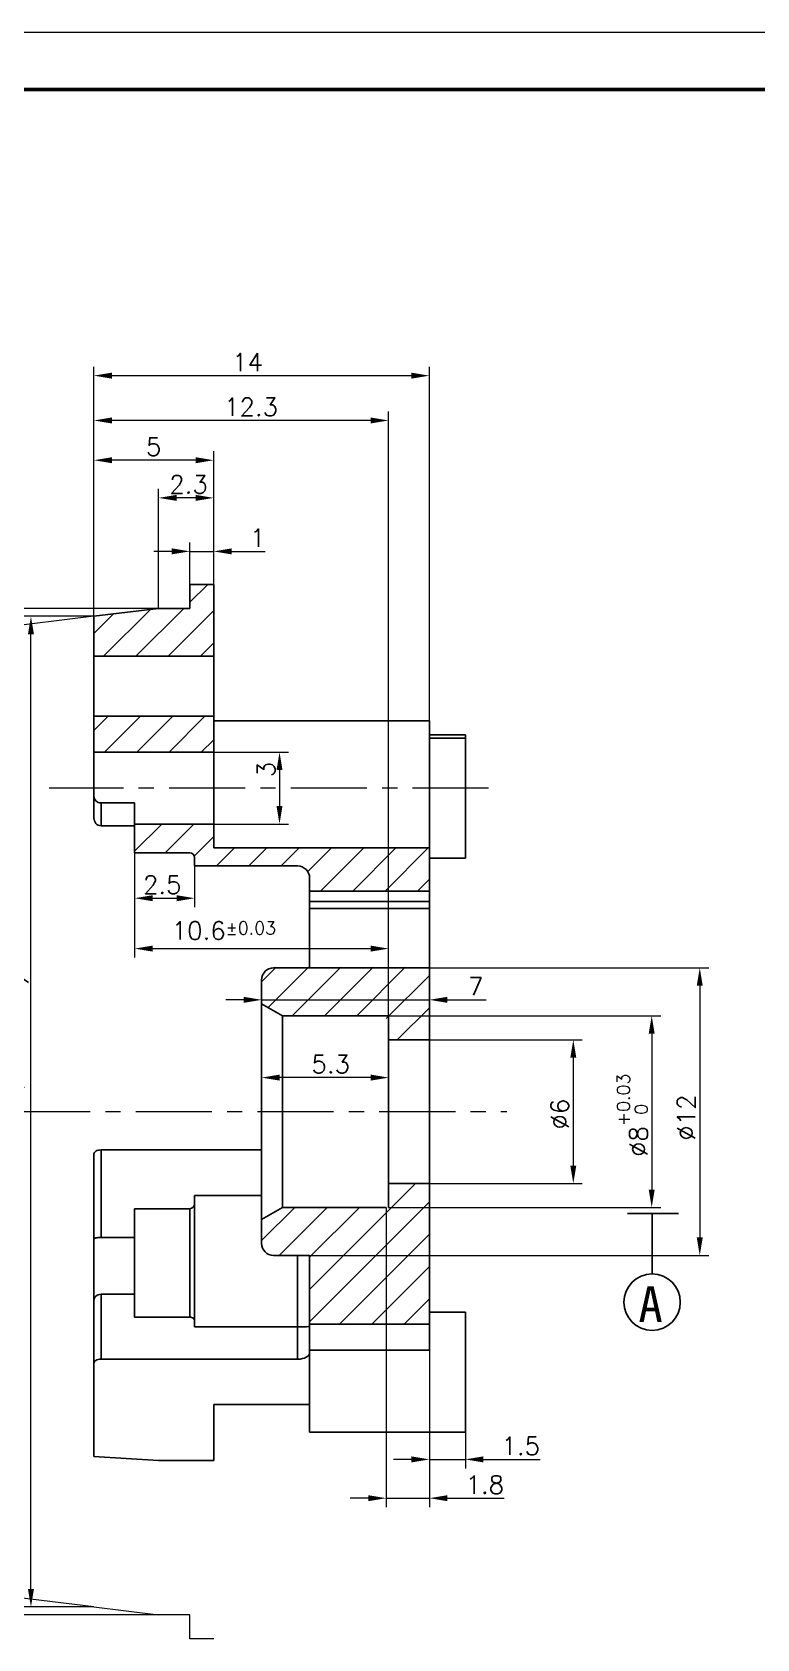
# Model space of a CAD drawing. Header units: millimetres. Extents: x 2517 to 6633, y 792 to 3241.
# Drawn here: x 4018.8 to 4049, y 928.4 to 995.4 of the extents above; entities that cross this region are included whole.
import ezdxf

# ---------------------------------------------------------------- set-up
doc = ezdxf.new("R2010")
doc.units = ezdxf.units.MM
doc.linetypes.add('CENTER', pattern=[50.8, 31.75, -6.35, 6.35, -6.35])
doc.linetypes.add('DIVIDE', pattern=[31.75, 12.7, -6.35, 0, -6.35, 0, -6.35])
for name, color, linetype, lineweight in [('中心线', 1, 'CENTER', 9), ('双点划线', 5, 'DIVIDE', 9), ('填充', 3, 'Continuous', 9), ('实线', 7, 'Continuous', 25), ('尺寸标注', 2, 'Continuous', 9), ('引导线', 6, 'Continuous', 9), ('粗实线', 9, 'Continuous', 50)]:
    doc.layers.add(name, color=color, linetype=linetype, lineweight=lineweight)
doc.styles.add('st', font='txt.shx')
doc.styles.get("Standard").update_dxf_attribs({"font": 'simfang.ttf'})
doc.dimstyles.new('st0.3', dxfattribs={"dimscale": 0.3, "dimtxt": 2.5, "dimasz": 2.5, "dimexe": 1.25, "dimexo": 0, "dimtad": 1, "dimtoh": 1, "dimdec": 3, "dimdsep": 46, "dimtxsty": 'st', "dimcen": 0, "dimclrd": 256, "dimclre": 256, "dimclrt": 256, "dimadec": 4, "dimazin": 2, "dimtfac": 1, "dimtdec": 3, "dimtmove": 0, "dimatfit": 1, "dimfxl": 0, "dimlwd": -1, "dimlwe": -1, "dimarcsym": 0})
pattern_1 = [(45, (-31.7332, -139.4821), (-0.6735192, 0.6735192), [])]

# ---------------------------------------------------------------- blocks, each defined once
blk = doc.blocks.new('*D381')
at = {"layer": 'Defpoints', "color": 0, "ltscale": 0.1, "transparency": 16777216}
for p in [(4035.358, 953.384), (4035.358, 947.384), (4041.363, 947.384)]:
    blk.add_point(p, dxfattribs=at)
at = {"layer": '尺寸标注', "ltscale": 0.1, "transparency": 16777216}
for p, q in [((4035.358, 953.384), (4041.738, 953.384)), ((4041.363, 952.634), (4041.363, 948.134)), ((4035.358, 947.384), (4041.738, 947.384))]:
    blk.add_line(p, q, dxfattribs=at)
for points in [[(4041.238, 952.634), (4041.488, 952.634), (4041.363, 953.384)], [(4041.238, 948.134), (4041.488, 948.134), (4041.363, 947.384)]]:
    blk.add_solid(points, dxfattribs=at)
at = {"layer": '尺寸标注', "ltscale": 0.1, "transparency": 16777216, "insert": (4040.8, 950.281), "char_height": 0.75, "attachment_point": 5, "rotation": 90, "style": 'st'}
blk.add_mtext('%%c6', dxfattribs=at)
blk = doc.blocks.new('*D382')
at = {"layer": 'Defpoints', "color": 0, "ltscale": 0.1, "transparency": 16777216}
for p in [(4033.658, 954.384), (4033.658, 946.384), (4044.634, 946.384)]:
    blk.add_point(p, dxfattribs=at)
at = {"layer": '尺寸标注', "ltscale": 0.1, "transparency": 16777216}
for p, q in [((4033.658, 954.384), (4045.009, 954.384)), ((4044.634, 953.634), (4044.634, 947.134)), ((4033.658, 946.384), (4045.009, 946.384))]:
    blk.add_line(p, q, dxfattribs=at)
for points in [[(4044.509, 953.634), (4044.759, 953.634), (4044.634, 954.384)], [(4044.509, 947.134), (4044.759, 947.134), (4044.634, 946.384)]]:
    blk.add_solid(points, dxfattribs=at)
at = {"layer": '尺寸标注', "ltscale": 0.1, "transparency": 16777216, "insert": (4043.826, 950.231), "char_height": 0.75, "attachment_point": 5, "rotation": 90, "style": 'st'}
blk.add_mtext('%%c8{}{\\H0.71x;\\C3;\\S+0.03^  0;}', dxfattribs=at)
blk = doc.blocks.new('*D383')
at = {"layer": 'Defpoints', "color": 0, "ltscale": 0.1, "transparency": 16777216}
for p in [(4033.558, 946.384), (4035.358, 940.431), (4033.558, 934.254)]:
    blk.add_point(p, dxfattribs=at)
at = {"layer": '尺寸标注', "ltscale": 0.1, "transparency": 16777216}
for p, q in [((4033.558, 946.384), (4033.558, 933.879)), ((4035.358, 940.431), (4035.358, 933.879)), ((4032.808, 934.254), (4032.058, 934.254)), ((4033.558, 934.254), (4035.358, 934.254)), ((4036.108, 934.254), (4038.483, 934.254))]:
    blk.add_line(p, q, dxfattribs=at)
for points in [[(4032.808, 934.379), (4032.808, 934.129), (4033.558, 934.254)], [(4036.108, 934.379), (4036.108, 934.129), (4035.358, 934.254)]]:
    blk.add_solid(points, dxfattribs=at)
at = {"layer": '尺寸标注', "ltscale": 0.1, "transparency": 16777216, "insert": (4037.671, 934.816), "char_height": 0.75, "attachment_point": 5, "style": 'st'}
blk.add_mtext('1.8', dxfattribs=at)
blk = doc.blocks.new('*D384')
at = {"layer": 'Defpoints', "color": 0, "ltscale": 0.1, "transparency": 16777216}
for p in [(4028.358, 954.884), (4035.358, 955.049), (4035.358, 954.884)]:
    blk.add_point(p, dxfattribs=at)
at = {"layer": '尺寸标注', "ltscale": 0.1, "transparency": 16777216}
for p, q in [((4028.358, 954.884), (4028.358, 955.424)), ((4035.358, 954.884), (4035.358, 955.424)), ((4027.608, 955.049), (4026.858, 955.049)), ((4028.358, 955.049), (4035.358, 955.049)), ((4036.108, 955.049), (4037.733, 955.049))]:
    blk.add_line(p, q, dxfattribs=at)
for points in [[(4027.608, 955.174), (4027.608, 954.924), (4028.358, 955.049)], [(4036.108, 955.174), (4036.108, 954.924), (4035.358, 955.049)]]:
    blk.add_solid(points, dxfattribs=at)
at = {"layer": '尺寸标注', "ltscale": 0.1, "transparency": 16777216, "insert": (4037.296, 955.612), "char_height": 0.75, "attachment_point": 5, "style": 'st'}
blk.add_mtext('7', dxfattribs=at)
blk = doc.blocks.new('*D385')
at = {"layer": 'Defpoints', "color": 0, "ltscale": 0.1, "transparency": 16777216}
for p in [(4028.858, 956.384), (4028.858, 944.384), (4046.64, 944.384)]:
    blk.add_point(p, dxfattribs=at)
at = {"layer": '尺寸标注', "ltscale": 0.1, "transparency": 16777216}
for p, q in [((4028.858, 956.384), (4047.015, 956.384)), ((4046.64, 955.634), (4046.64, 945.134)), ((4028.858, 944.384), (4047.015, 944.384))]:
    blk.add_line(p, q, dxfattribs=at)
for points in [[(4046.515, 955.634), (4046.765, 955.634), (4046.64, 956.384)], [(4046.515, 945.134), (4046.765, 945.134), (4046.64, 944.384)]]:
    blk.add_solid(points, dxfattribs=at)
at = {"layer": '尺寸标注', "ltscale": 0.1, "transparency": 16777216, "insert": (4046.078, 950.134), "char_height": 0.75, "attachment_point": 5, "rotation": 90, "style": 'st'}
blk.add_mtext('%%c12', dxfattribs=at)
blk = doc.blocks.new('*D386')
at = {"layer": 'Defpoints', "color": 0, "ltscale": 0.1, "transparency": 16777216}
for p in [(4028.358, 953.384), (4033.658, 953.384), (4028.358, 951.803)]:
    blk.add_point(p, dxfattribs=at)
at = {"layer": '尺寸标注', "ltscale": 0.1, "transparency": 16777216}
for p, q in [((4028.358, 953.384), (4028.358, 951.428)), ((4033.658, 953.384), (4033.658, 951.428)), ((4032.908, 951.803), (4029.108, 951.803))]:
    blk.add_line(p, q, dxfattribs=at)
for points in [[(4029.108, 951.928), (4029.108, 951.678), (4028.358, 951.803)], [(4032.908, 951.928), (4032.908, 951.678), (4033.658, 951.803)]]:
    blk.add_solid(points, dxfattribs=at)
at = {"layer": '尺寸标注', "ltscale": 0.1, "transparency": 16777216, "insert": (4031.242, 952.365), "char_height": 0.75, "attachment_point": 5, "style": 'st'}
blk.add_mtext('5.3', dxfattribs=at)
blk = doc.blocks.new('*D387')
at = {"layer": 'Defpoints', "color": 0, "ltscale": 0.1, "transparency": 16777216}
for p in [(4023.058, 961.184), (4033.658, 957.186), (4033.658, 954.384)]:
    blk.add_point(p, dxfattribs=at)
at = {"layer": '尺寸标注', "ltscale": 0.1, "transparency": 16777216}
for p, q in [((4023.058, 961.184), (4023.058, 956.811)), ((4033.658, 954.384), (4033.658, 957.561)), ((4023.808, 957.186), (4032.908, 957.186))]:
    blk.add_line(p, q, dxfattribs=at)
for points in [[(4023.808, 957.311), (4023.808, 957.061), (4023.058, 957.186)], [(4032.908, 957.311), (4032.908, 957.061), (4033.658, 957.186)]]:
    blk.add_solid(points, dxfattribs=at)
at = {"layer": '尺寸标注', "ltscale": 0.1, "transparency": 16777216, "insert": (4026.785, 957.936), "char_height": 0.75, "attachment_point": 5, "style": 'st'}
blk.add_mtext('10.6{}{\\A0;{\\H1.5x;}{\\A2;\\H0.71x;\\C3;%%p0.03}}', dxfattribs=at)
blk = doc.blocks.new('*D389')
at = {"layer": 'Defpoints', "color": 0, "ltscale": 0.1, "transparency": 16777216}
for p in [(4016.641, 971.384), (4024.058, 971.384), (4024.058, 929.384)]:
    blk.add_point(p, dxfattribs=at)
at = {"layer": '尺寸标注', "ltscale": 0.1, "transparency": 16777216}
for p, q in [((4024.058, 971.384), (4016.266, 971.384)), ((4016.641, 930.134), (4016.641, 970.634)), ((4024.058, 929.384), (4016.266, 929.384))]:
    blk.add_line(p, q, dxfattribs=at)
for points in [[(4016.516, 970.634), (4016.766, 970.634), (4016.641, 971.384)], [(4016.516, 930.134), (4016.766, 930.134), (4016.641, 929.384)]]:
    blk.add_solid(points, dxfattribs=at)
at = {"layer": '尺寸标注', "ltscale": 0.1, "transparency": 16777216, "insert": (4015.832, 953.087), "char_height": 0.75, "attachment_point": 5, "rotation": 90, "style": 'st'}
blk.add_mtext('%%c42{}{\\H0.71x;\\C3;\\S-0.03^ -0.1;}', dxfattribs=at)
blk = doc.blocks.new('*D390')
at = {"layer": 'Defpoints', "color": 0, "ltscale": 0.1, "transparency": 16777216}
for p in [(4018.732, 971.053), (4021.358, 971.053), (4021.358, 929.716)]:
    blk.add_point(p, dxfattribs=at)
at = {"layer": '尺寸标注', "ltscale": 0.1, "transparency": 16777216}
for p, q in [((4021.358, 971.053), (4018.357, 971.053)), ((4018.732, 930.466), (4018.732, 970.303)), ((4021.358, 929.716), (4018.357, 929.716))]:
    blk.add_line(p, q, dxfattribs=at)
for points in [[(4018.607, 970.303), (4018.857, 970.303), (4018.732, 971.053)], [(4018.607, 930.466), (4018.857, 930.466), (4018.732, 929.716)]]:
    blk.add_solid(points, dxfattribs=at)
at = {"layer": '尺寸标注', "ltscale": 0.1, "transparency": 16777216, "insert": (4018.124, 953.296), "char_height": 0.75, "attachment_point": 5, "rotation": 90, "style": 'st'}
blk.add_mtext('（%%c41.337)', dxfattribs=at)
blk = doc.blocks.new('*D391')
at = {"layer": 'Defpoints', "color": 0, "ltscale": 0.1, "transparency": 16777216}
for p in [(4021.358, 971.053), (4024.058, 971.384), (4011.604, 943.923), (4021.358, 929.716), (4024.058, 929.384)]:
    blk.add_point(p, dxfattribs=at)
at = {"layer": '尺寸标注', "ltscale": 0.1, "transparency": 16777216}
for p, q in [((4021.358, 971.053), (4010.18, 969.68)), ((4021.358, 929.716), (4010.18, 931.088))]:
    blk.add_line(p, q, dxfattribs=at)
blk.add_arc((3853.027, 950.384), 158.708, 353.27076, 6.72924, dxfattribs=at)
for points in [[(4010.518, 968.966), (4010.766, 968.996), (4010.552, 969.726)], [(4010.766, 931.772), (4010.518, 931.802), (4010.552, 931.042)]]:
    blk.add_solid(points, dxfattribs=at)
at = {"layer": '尺寸标注', "ltscale": 0.1, "transparency": 16777216, "insert": (4012.273, 953.227), "char_height": 0.75, "attachment_point": 5, "rotation": 271.02289, "style": 'st'}
blk.add_mtext('14°', dxfattribs=at)
blk = doc.blocks.new('*D407')
at = {"layer": 'Defpoints', "color": 0, "ltscale": 0.1, "transparency": 16777216}
for p in [(4023.058, 961.184), (4025.558, 960.634), (4025.558, 959.288)]:
    blk.add_point(p, dxfattribs=at)
at = {"layer": '尺寸标注', "ltscale": 0.1, "transparency": 16777216}
for p, q in [((4023.058, 961.184), (4023.058, 958.913)), ((4025.558, 960.634), (4025.558, 958.913)), ((4023.808, 959.288), (4024.808, 959.288))]:
    blk.add_line(p, q, dxfattribs=at)
for points in [[(4023.808, 959.413), (4023.808, 959.163), (4023.058, 959.288)], [(4024.808, 959.413), (4024.808, 959.163), (4025.558, 959.288)]]:
    blk.add_solid(points, dxfattribs=at)
at = {"layer": '尺寸标注', "ltscale": 0.1, "transparency": 16777216, "insert": (4024.212, 959.85), "char_height": 0.75, "attachment_point": 5, "style": 'st'}
blk.add_mtext('2.5', dxfattribs=at)
blk = doc.blocks.new('*D411')
at = {"layer": 'Defpoints', "color": 0, "ltscale": 0.1, "transparency": 16777216}
for p in [(4026.358, 965.384), (4026.358, 962.384), (4029.104, 962.384)]:
    blk.add_point(p, dxfattribs=at)
at = {"layer": '尺寸标注', "ltscale": 0.1, "transparency": 16777216}
for p, q in [((4026.358, 965.384), (4029.479, 965.384)), ((4029.104, 964.634), (4029.104, 963.134)), ((4026.358, 962.384), (4029.479, 962.384))]:
    blk.add_line(p, q, dxfattribs=at)
for points in [[(4028.979, 964.634), (4029.229, 964.634), (4029.104, 965.384)], [(4028.979, 963.134), (4029.229, 963.134), (4029.104, 962.384)]]:
    blk.add_solid(points, dxfattribs=at)
at = {"layer": '尺寸标注', "ltscale": 0.1, "transparency": 16777216, "insert": (4028.542, 964.661), "char_height": 0.75, "attachment_point": 5, "rotation": 90, "style": 'st'}
blk.add_mtext('3', dxfattribs=at)
blk = doc.blocks.new('*D418')
at = {"layer": 'Defpoints', "color": 0, "ltscale": 0.1, "transparency": 16777216}
for p in [(4025.358, 973.761), (4025.358, 972.384), (4026.358, 972.384)]:
    blk.add_point(p, dxfattribs=at)
at = {"layer": '尺寸标注', "ltscale": 0.1, "transparency": 16777216}
for p, q in [((4025.358, 972.384), (4025.358, 974.136)), ((4026.358, 972.384), (4026.358, 974.136)), ((4024.608, 973.761), (4023.858, 973.761)), ((4025.358, 973.761), (4026.358, 973.761)), ((4027.108, 973.761), (4028.501, 973.761))]:
    blk.add_line(p, q, dxfattribs=at)
for points in [[(4024.608, 973.886), (4024.608, 973.636), (4025.358, 973.761)], [(4027.108, 973.886), (4027.108, 973.636), (4026.358, 973.761)]]:
    blk.add_solid(points, dxfattribs=at)
at = {"layer": '尺寸标注', "ltscale": 0.1, "transparency": 16777216, "insert": (4028.188, 974.324), "char_height": 0.75, "attachment_point": 5, "style": 'st'}
blk.add_mtext('1', dxfattribs=at)
blk = doc.blocks.new('*D419')
at = {"layer": 'Defpoints', "color": 0, "ltscale": 0.1, "transparency": 16777216}
for p in [(4024.058, 975.992), (4026.358, 972.384), (4024.058, 971.384)]:
    blk.add_point(p, dxfattribs=at)
at = {"layer": '尺寸标注', "ltscale": 0.1, "transparency": 16777216}
for p, q in [((4024.058, 971.384), (4024.058, 976.367)), ((4026.358, 972.384), (4026.358, 976.367)), ((4025.608, 975.992), (4024.808, 975.992))]:
    blk.add_line(p, q, dxfattribs=at)
for points in [[(4024.808, 976.117), (4024.808, 975.867), (4024.058, 975.992)], [(4025.608, 976.117), (4025.608, 975.867), (4026.358, 975.992)]]:
    blk.add_solid(points, dxfattribs=at)
at = {"layer": '尺寸标注', "ltscale": 0.1, "transparency": 16777216, "insert": (4025.31, 976.555), "char_height": 0.75, "attachment_point": 5, "style": 'st'}
blk.add_mtext('2.3', dxfattribs=at)
blk = doc.blocks.new('*D420')
at = {"layer": 'Defpoints', "color": 0, "ltscale": 0.1, "transparency": 16777216}
for p in [(4021.358, 979.223), (4021.358, 971.053), (4033.658, 953.384)]:
    blk.add_point(p, dxfattribs=at)
at = {"layer": '尺寸标注', "ltscale": 0.1, "transparency": 16777216}
for p, q in [((4021.358, 971.053), (4021.358, 979.598)), ((4033.658, 953.384), (4033.658, 979.598)), ((4032.908, 979.223), (4022.108, 979.223))]:
    blk.add_line(p, q, dxfattribs=at)
for points in [[(4022.108, 979.348), (4022.108, 979.098), (4021.358, 979.223)], [(4032.908, 979.348), (4032.908, 979.098), (4033.658, 979.223)]]:
    blk.add_solid(points, dxfattribs=at)
at = {"layer": '尺寸标注', "ltscale": 0.1, "transparency": 16777216, "insert": (4027.916, 979.786), "char_height": 0.75, "attachment_point": 5, "style": 'st'}
blk.add_mtext('12.3', dxfattribs=at)
blk = doc.blocks.new('*D421')
at = {"layer": 'Defpoints', "color": 0, "ltscale": 0.1, "transparency": 16777216}
for p in [(4035.358, 981.093), (4021.358, 971.053), (4035.358, 966.694)]:
    blk.add_point(p, dxfattribs=at)
at = {"layer": '尺寸标注', "ltscale": 0.1, "transparency": 16777216}
for p, q in [((4021.358, 971.053), (4021.358, 981.468)), ((4022.108, 981.093), (4034.608, 981.093)), ((4035.358, 966.694), (4035.358, 981.468))]:
    blk.add_line(p, q, dxfattribs=at)
for points in [[(4022.108, 981.218), (4022.108, 980.968), (4021.358, 981.093)], [(4034.608, 981.218), (4034.608, 980.968), (4035.358, 981.093)]]:
    blk.add_solid(points, dxfattribs=at)
at = {"layer": '尺寸标注', "ltscale": 0.1, "transparency": 16777216, "insert": (4027.772, 981.656), "char_height": 0.75, "attachment_point": 5, "style": 'st'}
blk.add_mtext('14', dxfattribs=at)
blk = doc.blocks.new('*D422')
at = {"layer": 'Defpoints', "color": 0, "ltscale": 0.1, "transparency": 16777216}
for p in [(4035.358, 940.431), (4036.858, 937.016), (4035.358, 935.872)]:
    blk.add_point(p, dxfattribs=at)
at = {"layer": '尺寸标注', "ltscale": 0.1, "transparency": 16777216}
for p, q in [((4035.358, 940.431), (4035.358, 935.497)), ((4036.858, 937.016), (4036.858, 935.497)), ((4034.608, 935.872), (4033.858, 935.872)), ((4035.358, 935.872), (4036.858, 935.872)), ((4037.608, 935.872), (4039.983, 935.872))]:
    blk.add_line(p, q, dxfattribs=at)
for points in [[(4034.608, 935.997), (4034.608, 935.747), (4035.358, 935.872)], [(4037.608, 935.997), (4037.608, 935.747), (4036.858, 935.872)]]:
    blk.add_solid(points, dxfattribs=at)
at = {"layer": '尺寸标注', "ltscale": 0.1, "transparency": 16777216, "insert": (4039.171, 936.435), "char_height": 0.75, "attachment_point": 5, "style": 'st'}
blk.add_mtext('1.5', dxfattribs=at)
blk = doc.blocks.new('*D448')
at = {"layer": 'Defpoints', "color": 0, "ltscale": 0.1, "transparency": 16777216}
for p in [(4021.358, 977.564), (4026.358, 972.384), (4021.358, 971.053)]:
    blk.add_point(p, dxfattribs=at)
at = {"layer": '尺寸标注', "ltscale": 0.1, "transparency": 16777216}
for p, q in [((4021.358, 971.053), (4021.358, 977.939)), ((4025.608, 977.564), (4022.108, 977.564)), ((4026.358, 972.384), (4026.358, 977.939))]:
    blk.add_line(p, q, dxfattribs=at)
for points in [[(4022.108, 977.689), (4022.108, 977.439), (4021.358, 977.564)], [(4025.608, 977.689), (4025.608, 977.439), (4026.358, 977.564)]]:
    blk.add_solid(points, dxfattribs=at)
at = {"layer": '尺寸标注', "ltscale": 0.1, "transparency": 16777216, "insert": (4023.852, 978.127), "char_height": 0.75, "attachment_point": 5, "style": 'st'}
blk.add_mtext('5', dxfattribs=at)

msp = doc.modelspace()

# ---------------------------------------------------------------- hatches: boundary and pattern name
at = {"layer": '填充'}
h = msp.add_hatch(dxfattribs=at)
h.set_pattern_fill('ANSI31', color=256, scale=0.3, style=0)
h.set_pattern_definition(pattern_1)
h.paths.add_polyline_path([(4021.3584, 969.3841), (4026.3584, 969.3841), (4026.3584, 972.3841), (4025.3584, 972.3841), (4025.3584, 971.3841), (4024.0584, 971.3841), (4021.3584, 971.0526)], flags=0)
h = msp.add_hatch(dxfattribs=at)
h.set_pattern_fill('ANSI31', color=256, scale=0.3, style=0)
h.set_pattern_definition(pattern_1)
h.paths.add_polyline_path([(4026.3584, 966.8841), (4021.3584, 966.8841), (4021.3584, 965.3841), (4026.3584, 965.3841)], flags=0)
h = msp.add_hatch(dxfattribs=at)
h.set_pattern_fill('ANSI31', color=256, scale=0.3, style=0)
h.set_pattern_definition(pattern_1)
edge = h.paths.add_edge_path(flags=0)
edge.add_line((4030.3584, 959.5841), (4035.3584, 959.5841))
edge.add_line((4035.3584, 959.5841), (4035.3584, 961.3841))
edge.add_line((4035.3584, 961.3841), (4026.3584, 961.3841))
edge.add_line((4026.3584, 961.3841), (4026.3584, 962.3841))
edge.add_line((4026.3584, 962.3841), (4023.0584, 962.3841))
edge.add_line((4023.0584, 962.3841), (4023.0584, 961.1841))
edge.add_line((4023.0584, 961.1841), (4025.3584, 961.1841))
edge.add_arc((4025.3584, 960.9841), 0.2, 0, 90, ccw=False)
edge.add_line((4025.5584, 960.9841), (4025.5584, 960.6341))
edge.add_line((4025.5584, 960.6341), (4029.8584, 960.6341))
edge.add_arc((4029.8584, 960.1341), 0.5, 0, 90, ccw=False)
edge.add_line((4030.3584, 960.1341), (4030.3584, 959.5841))
h = msp.add_hatch(dxfattribs=at)
h.set_pattern_fill('ANSI31', color=256, scale=0.3, style=0)
h.set_pattern_definition([(45, (-31.7332, -139.4571), (-0.6735192, 0.6735192), [])])
edge = h.paths.add_edge_path(flags=0)
edge.add_line((4035.3584, 953.4091), (4035.3584, 956.4091))
edge.add_line((4035.3584, 956.4091), (4028.8584, 956.4091))
edge.add_arc((4028.8584, 955.9091), 0.5, 90, 180)
edge.add_line((4028.3584, 955.9091), (4028.3584, 954.8841))
edge.add_line((4028.3584, 954.8841), (4029.2244, 954.3841))
edge.add_line((4029.2244, 954.3841), (4033.5584, 954.3841))
edge.add_line((4033.5584, 954.3841), (4033.5584, 953.4091))
edge.add_line((4033.5584, 953.4091), (4035.3584, 953.4091))
h = msp.add_hatch(dxfattribs=at)
h.set_pattern_fill('ANSI31', color=256, scale=0.3, style=0)
h.set_pattern_definition(pattern_1)
edge = h.paths.add_edge_path()
edge.add_line((4030.3584, 941.5166), (4035.3584, 941.5166))
edge.add_line((4035.3584, 941.5166), (4035.3584, 947.3841))
edge.add_line((4035.3584, 947.3841), (4033.5584, 947.3841))
edge.add_line((4033.5584, 947.3841), (4033.5584, 946.3841))
edge.add_line((4033.5584, 946.3841), (4029.2244, 946.3841))
edge.add_line((4029.2244, 946.3841), (4028.3584, 945.8841))
edge.add_line((4028.3584, 945.8841), (4028.3584, 944.8841))
edge.add_arc((4028.8584, 944.8841), 0.5, 180, 270)
edge.add_line((4028.8584, 944.3841), (4030.3584, 944.3841))
edge.add_line((4030.3584, 944.3841), (4030.3584, 941.5166))

# ---------------------------------------------------------------- linework, layer by layer
at = {"layer": '中心线', "ltscale": 0.1}
for p, q in [((4037.8308, 963.8841), (4019.4968, 963.8841)), ((4012.9458, 950.3841), (4038.5846, 950.3841))]:
    msp.add_line(p, q, dxfattribs=at)
at = {"layer": '双点划线'}
for p, q in [((4021.3584, 929.7156), (4024.0584, 929.3841)), ((4025.3584, 929.3841), (4024.0584, 929.3841)), ((4025.3584, 928.3841), (4025.3584, 929.3841)), ((4026.3584, 928.3841), (4025.3584, 928.3841))]:
    msp.add_line(p, q, dxfattribs=at)
at = {"layer": '实线'}
for p, q in [((4025.3584, 972.3841), (4025.3584, 971.3841)), ((4026.3584, 972.3841), (4025.3584, 972.3841)), ((4026.3584, 969.3841), (4026.3584, 972.3841)), ((4021.3584, 971.0526), (4024.0584, 971.3841)), ((4021.3584, 971.0526), (4021.3584, 969.3841)), ((4025.3584, 971.3841), (4024.0584, 971.3841)), ((4021.3584, 969.3841), (4026.3584, 969.3841)), ((4021.3584, 969.1841), (4021.3584, 969.3841)), ((4021.3584, 966.8883), (4021.3584, 969.1841)), ((4026.3584, 969.1841), (4026.3584, 969.3841)), ((4026.3584, 966.8883), (4026.3584, 969.1841)), ((4021.3584, 966.8883), (4026.3584, 966.8883)), ((4021.3584, 966.8841), (4021.3584, 966.8883)), ((4021.3584, 966.8841), (4021.3584, 965.3841)), ((4021.3584, 966.8841), (4026.3584, 966.8841)), ((4026.3584, 966.8883), (4026.3584, 966.8841)), ((4026.3584, 965.3841), (4026.3584, 966.8841)), ((4026.3584, 966.6936), (4035.3584, 966.6936)), ((4035.3584, 963.8841), (4035.3584, 966.6936)), ((4036.8584, 966.1083), (4035.3584, 966.1083)), ((4036.8584, 965.9608), (4036.8584, 966.1083)), ((4036.8584, 965.9608), (4035.3584, 965.9608)), ((4036.8584, 960.9608), (4036.8584, 965.9608)), ((4021.3584, 965.3841), (4026.3584, 965.3841)), ((4021.3584, 965.3841), (4021.3584, 963.5531)), ((4026.3584, 962.3841), (4026.3584, 965.3841)), ((4021.3584, 962.6378), (4021.3584, 963.5531)), ((4035.3584, 961.3841), (4035.3584, 963.8841)), ((4023.0584, 963.262), (4021.6584, 963.262)), ((4021.6584, 963.262), (4021.6584, 962.3127)), ((4023.0584, 963.262), (4023.0584, 962.3841)), ((4021.6584, 962.3127), (4023.0584, 962.3127)), ((4023.0584, 962.3841), (4023.0584, 961.1841)), ((4026.3584, 962.3841), (4023.0584, 962.3841)), ((4026.3584, 961.3841), (4026.3584, 962.3841)), ((4023.0584, 961.1841), (4025.3584, 961.1841)), ((4025.5584, 960.9841), (4025.5584, 960.6341)), ((4026.3584, 961.3841), (4035.3584, 961.3841)), ((4035.3584, 961.3841), (4035.3584, 959.5841)), ((4035.3584, 960.9608), (4036.8584, 960.9608)), ((4029.8584, 960.6341), (4025.5584, 960.6341)), ((4030.3584, 959.5841), (4030.3584, 960.1341)), ((4035.3584, 959.5841), (4030.3584, 959.5841)), ((4030.3584, 959.5841), (4030.3584, 959.1505)), ((4035.3584, 959.5841), (4035.3584, 959.1505)), ((4035.3584, 959.1505), (4030.3584, 959.1505)), ((4030.3584, 959.1505), (4030.3584, 958.8647)), ((4035.3584, 958.8647), (4030.3584, 958.8647)), ((4030.3584, 958.8647), (4030.3584, 956.3841)), ((4035.3584, 959.1505), (4035.3584, 958.8647)), ((4035.3584, 958.8647), (4035.3584, 956.3841)), ((4028.8584, 956.3841), (4035.3584, 956.3841)), ((4035.3584, 956.3841), (4035.3584, 953.3841)), ((4028.3584, 954.8841), (4028.3584, 955.8841)), ((4028.3584, 954.8841), (4029.2244, 954.3841)), ((4028.3584, 945.8841), (4028.3584, 954.8841)), ((4033.6584, 954.3841), (4029.2244, 954.3841)), ((4029.2244, 954.3841), (4029.2244, 946.3841)), ((4033.6584, 953.3841), (4033.6584, 954.3841)), ((4035.3584, 953.3841), (4033.6584, 953.3841)), ((4033.6584, 953.3841), (4033.6584, 947.3841)), ((4035.3584, 953.3841), (4035.3584, 947.3841)), ((4021.6584, 948.7853), (4021.6584, 945.1272)), ((4021.6584, 948.7853), (4028.3584, 948.7853)), ((4021.3584, 945.0666), (4021.3584, 948.6228)), ((4033.6584, 947.3841), (4035.3584, 947.3841)), ((4033.6584, 946.3841), (4033.6584, 947.3841)), ((4035.3584, 947.3841), (4035.3584, 941.5166)), ((4028.3584, 946.8841), (4025.5584, 946.8841)), ((4025.5584, 941.4022), (4025.5584, 946.8841)), ((4025.3584, 946.3341), (4023.0584, 946.3341)), ((4023.0584, 941.8076), (4023.0584, 946.3341)), ((4025.3584, 941.8076), (4025.3584, 946.3341)), ((4029.2244, 946.3841), (4028.3584, 945.8841)), ((4029.2244, 946.3841), (4033.5584, 946.3841)), ((4028.3584, 944.8841), (4028.3584, 945.8841)), ((4021.3584, 945.0666), (4021.3584, 942.5238)), ((4021.6584, 945.1272), (4023.0584, 945.1272)), ((4030.3584, 944.3841), (4028.8584, 944.3841)), ((4029.8584, 941.4022), (4029.8584, 944.3841)), ((4030.3584, 941.5166), (4030.3584, 944.3841)), ((4021.6584, 942.7631), (4021.6584, 940.0543)), ((4023.0584, 942.7631), (4021.6584, 942.7631)), ((4021.3584, 939.8918), (4021.3584, 942.5326)), ((4036.8584, 942.0156), (4035.3584, 942.0156)), ((4036.8584, 937.0156), (4036.8584, 942.0156)), ((4025.3584, 941.8076), (4023.0584, 941.8076)), ((4025.5584, 941.4022), (4029.8584, 941.4022)), ((4029.8584, 940.0543), (4029.8584, 941.4022)), ((4035.3584, 941.5166), (4030.3584, 941.5166)), ((4030.3584, 941.5166), (4030.3584, 940.4314)), ((4035.3584, 941.5166), (4035.3584, 940.4314)), ((4021.6584, 940.0543), (4029.8584, 940.0543)), ((4030.3584, 940.4314), (4035.3584, 940.4314)), ((4030.3584, 937.0156), (4030.3584, 940.4314)), ((4021.3584, 935.9964), (4021.3584, 939.8918)), ((4026.3584, 938.163), (4030.3584, 938.163)), ((4026.3584, 935.8256), (4026.3584, 938.163)), ((4030.3584, 937.0156), (4036.8584, 937.0156)), ((4021.3584, 935.9964), (4024.0584, 935.8256)), ((4026.3584, 935.8256), (4024.0584, 935.8256))]:
    msp.add_line(p, q, dxfattribs=at)
at = {"layer": '实线', "color": 1, "ltscale": 0.1}
for p, q in [((4044.6508, 946.1294), (4043.6227, 946.1294)), ((4044.6508, 943.6129), (4044.6508, 946.1294)), ((4044.6508, 946.1294), (4045.7462, 946.1294))]:
    msp.add_line(p, q, dxfattribs=at)
msp.add_circle((4044.6508, 942.4348), 1.1781, dxfattribs=at)
at = {"layer": '实线'}
for centre, radius, start, end in [((4025.3584, 960.9841), 0.2, 0, 90), ((4029.8584, 960.1341), 0.5, 0, 90), ((4028.8584, 955.8841), 0.5, 90, 180), ((4025.3584, 946.5341), 0.2, 270, 0), ((4028.8584, 944.8841), 0.5, 180, 270)]:
    msp.add_arc(centre, radius, start, end, dxfattribs=at)
for points, knots in [([(4021.3584, 963.5531), (4021.3584, 963.4749), (4021.3908, 963.4004), (4021.5005, 963.2939), (4021.5782, 963.262), (4021.6584, 963.262)], [0, 0, 0, 0, 0.5, 0.5, 1, 1, 1, 1]), ([(4021.6584, 962.3127), (4021.5758, 962.3127), (4021.4963, 962.3516), (4021.3881, 962.4736), (4021.3584, 962.5553), (4021.3584, 962.6378)], [0, 0, 0, 0, 0.5, 0.5, 1, 1, 1, 1]), ([(4021.3584, 948.6228), (4021.3584, 948.664), (4021.3875, 948.7045), (4021.4965, 948.766), (4021.5756, 948.7853), (4021.6584, 948.7853)], [0, 0, 0, 0, 0.5, 0.5, 1, 1, 1, 1]), ([(4021.6584, 945.1272), (4021.5782, 945.1272), (4021.5006, 945.1245), (4021.3909, 945.1066), (4021.3584, 945.0904), (4021.3584, 945.0666)], [0, 0, 0, 0, 0.5, 0.5, 1, 1, 1, 1]), ([(4021.3584, 942.5326), (4021.3584, 942.587), (4021.3908, 942.6453), (4021.5005, 942.734), (4021.5782, 942.7631), (4021.6584, 942.7631)], [0, 0, 0, 0, 0.5, 0.5, 1, 1, 1, 1]), ([(4025.5584, 941.6581), (4025.5584, 941.6973), (4025.5368, 941.7358), (4025.4631, 941.7911), (4025.4113, 941.8076), (4025.3584, 941.8076)], [0, 0, 0, 0, 0.5, 0.5, 1, 1, 1, 1]), ([(4029.8584, 941.4022), (4029.9366, 941.4022), (4030.0121, 941.4023), (4030.1408, 941.4034), (4030.1937, 941.4046), (4030.3195, 941.4115), (4030.3584, 941.4207), (4030.3584, 941.4341)], [0, 0, 0, 0, 0.25, 0.25, 0.5, 0.5, 1, 1, 1, 1]), ([(4021.6584, 940.0543), (4021.5758, 940.0543), (4021.4963, 940.0349), (4021.3881, 939.9739), (4021.3584, 939.933), (4021.3584, 939.8918)], [0, 0, 0, 0, 0.5, 0.5, 1, 1, 1, 1]), ([(4030.3584, 940.3267), (4030.3584, 940.2577), (4030.3106, 940.1899), (4030.129, 940.0866), (4029.9968, 940.0543), (4029.8584, 940.0543)], [0, 0, 0, 0, 0.5, 0.5, 1, 1, 1, 1])]:
    msp.add_open_spline(points, degree=3, knots=knots, dxfattribs=at)
at = {"layer": '引导线'}
msp.add_line((3923.2766, 995.4267), (4124.8927, 995.4267), dxfattribs=at)
at = {"layer": '粗实线'}
msp.add_line((3935.2775, 993.0265), (4122.4925, 993.0265), dxfattribs=at)

# ---------------------------------------------------------------- texts
at = {"layer": '实线', "color": 1, "insert": (4044.5881, 942.3506), "char_height": 1.5, "width": 2.977465, "attachment_point": 5}
msp.add_mtext('A', dxfattribs=at)

# ---------------------------------------------------------------- dimensions: what is measured, and where the dimension line sits
at = {"layer": '尺寸标注', "ltscale": 0.1}
for base, p1, p2, picture, middle in [((4035.3584, 981.0931), (4021.3584, 971.0526), (4035.3584, 966.6936), '*D421', (4027.7719, 981.0931)), ((4021.3584, 979.223), (4033.6584, 953.3841), (4021.3584, 971.0526), '*D420', (4027.9159, 979.223)), ((4021.3584, 977.5642), (4026.3584, 972.3841), (4021.3584, 971.0526), '*D448', (4023.8516, 977.5642)), ((4024.0584, 975.992), (4026.3584, 972.3841), (4024.0584, 971.3841), '*D419', (4025.3097, 975.992)), ((4025.3584, 973.7613), (4026.3584, 972.3841), (4025.3584, 972.3841), '*D418', (4028.1882, 973.7613)), ((4025.5584, 959.2879), (4023.0584, 961.1841), (4025.5584, 960.6341), '*D407', (4024.2122, 959.2879)), ((4035.3584, 955.0494), (4028.3584, 954.8841), (4035.3584, 954.8841), '*D384', (4037.2959, 955.0494)), ((4028.3584, 951.8029), (4033.6584, 953.3841), (4028.3584, 953.3841), '*D386', (4031.2419, 951.8029)), ((4033.5584, 934.2539), (4035.3584, 940.4314), (4033.5584, 946.3841), '*D383', (4037.6709, 934.2539)), ((4035.3584, 935.8724), (4036.8584, 937.0156), (4035.3584, 940.4314), '*D422', (4039.1709, 935.8724))]:
    dim = msp.add_linear_dim(base=base, p1=p1, p2=p2, dimstyle='st0.3', dxfattribs=at)
    dim.commit()
    dim.dimension.update_dxf_attribs({"geometry": picture, "text_midpoint": middle, "dimtype": 160})
dim = msp.add_angular_dim_2l(base=(4011.603835, 943.922593), line1=((4021.358367, 929.715619), (4024.058367, 929.3841)), line2=((4021.358367, 971.052582), (4024.058367, 971.3841)), dimstyle='st0.3', dxfattribs=at)
dim.commit()
dim.dimension.update_dxf_attribs({"geometry": '*D391', "text_midpoint": (4011.710132, 953.217335), "dimtype": 162})
for base, p1, p2, text, override, picture, middle in [((4016.641, 971.3841), (4024.0584, 929.3841), (4024.0584, 971.3841), '%%c<>{}{\\H0.71x;\\C3;\\S-0.03^ -0.1;}', {"dimtp": -0.03, "dimtm": 0.1, "dimtdec": 3, "dimtzin": 8}, '*D389', (4016.641, 953.0869)), ((4044.6345, 946.3841), (4033.6584, 954.3841), (4033.6584, 946.3841), '%%c<>{}{\\H0.71x;\\C3;\\S+0.03^  0;}', {"dimtp": 0.03, "dimtm": 0, "dimtdec": 3, "dimtzin": 8}, '*D382', (4044.6345, 950.231))]:
    dim = msp.add_linear_dim(base=base, p1=p1, p2=p2, angle=90, text=text, dimstyle='st0.3', override=override, dxfattribs=at)
    dim.commit()
    dim.dimension.update_dxf_attribs({"geometry": picture, "text_midpoint": middle, "dimtype": 160})
for base, p1, p2, text, picture, middle in [((4018.7321, 971.0526), (4021.3584, 929.7156), (4021.3584, 971.0526), '（%%c<>)', '*D390', (4018.7321, 953.2962)), ((4046.6404, 944.3841), (4028.8584, 956.3841), (4028.8584, 944.3841), '%%c<>', '*D385', (4046.6404, 950.1339)), ((4041.3625, 947.3841), (4035.3584, 953.3841), (4035.3584, 947.3841), '%%c<>', '*D381', (4041.3625, 950.281))]:
    dim = msp.add_linear_dim(base=base, p1=p1, p2=p2, angle=90, text=text, dimstyle='st0.3', dxfattribs=at)
    dim.commit()
    dim.dimension.update_dxf_attribs({"geometry": picture, "text_midpoint": middle, "dimtype": 160})
dim = msp.add_linear_dim(base=(4029.1041, 962.3841), p1=(4026.3584, 965.3841), p2=(4026.3584, 962.3841), angle=90, dimstyle='st0.3', dxfattribs=at)
dim.commit()
dim.dimension.update_dxf_attribs({"geometry": '*D411', "text_midpoint": (4029.1041, 964.661), "dimtype": 160})
dim = msp.add_linear_dim(base=(4033.6584, 957.1862), p1=(4023.0584, 961.1841), p2=(4033.6584, 954.3841), text='<>{}{\\A0;{\\H1.5x;}{\\A2;\\H0.71x;\\C3;%%p0.03}}', dimstyle='st0.3', override={"dimtp": 0.03, "dimtm": 0.03, "dimtdec": 3, "dimtzin": 8}, dxfattribs=at)
dim.commit()
dim.dimension.update_dxf_attribs({"geometry": '*D387', "text_midpoint": (4026.7846, 957.1862), "dimtype": 160})

doc.saveas('drawing.dxf')
